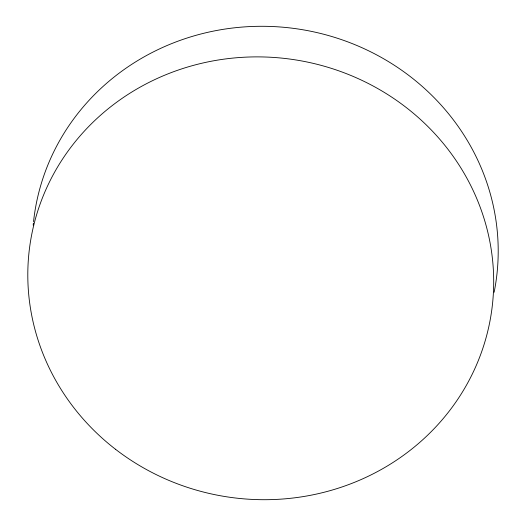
<?xml version="1.0" encoding="UTF-8"?>
<svg xmlns="http://www.w3.org/2000/svg" width="526" height="526" viewBox="0 0 526 526"><rect width="100%" height="100%" fill="white"/><g stroke="black" fill="none" stroke-linecap="round" stroke-linejoin="round"><path stroke-width="0.79" d="M33.532 221.676A233.196 221.15 8.4 0 1 298.893 29.127A233.196 221.15 8.4 0 1 494.131 292.265M33.191 225.135A233.196 221.15 8.4 0 1 33.388 223.057M115.503 449.263A233.196 221.15 8.4 0 0 491.087 314.653A233.196 221.15 8.4 0 0 175.638 70.971A233.196 221.15 8.4 0 0 115.503 449.263"/></g></svg>
